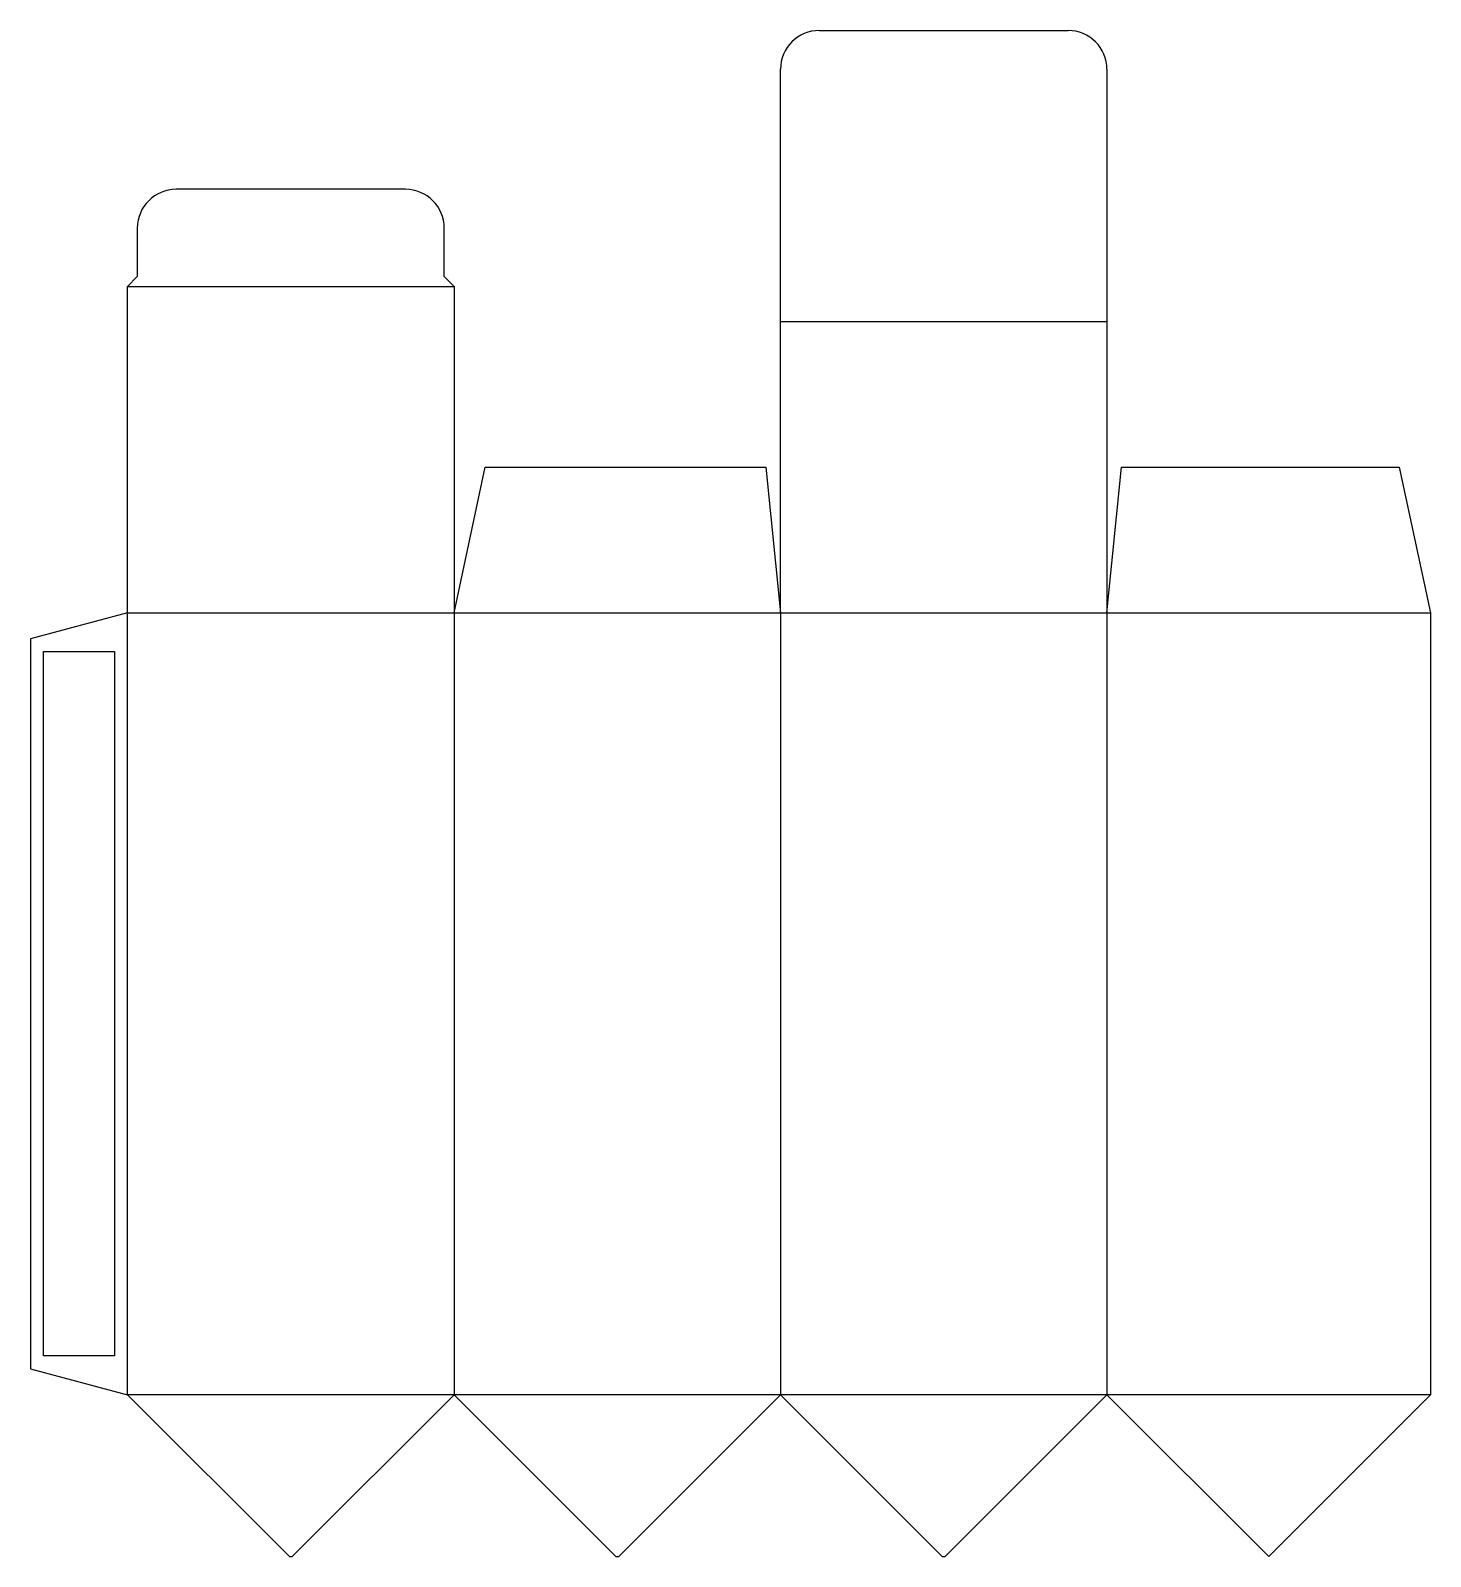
# Model space of a CAD drawing. Header units: millimetres. Extents: x 0 to 216, y 0 to 236.
import ezdxf

# ---------------------------------------------------------------- set-up
doc = ezdxf.new("R2010")
doc.units = ezdxf.units.MM
for name, color, linetype in [('CREASE', 5, 'CONTINUOUS'), ('CUT', 1, 'CONTINUOUS'), ('GLUE', 2, 'CONTINUOUS')]:
    doc.layers.add(name, color=color, linetype=linetype)

msp = doc.modelspace()

# ---------------------------------------------------------------- linework, layer by layer
at = {"layer": 'CREASE'}
for p, q in [((15, 196.35), (65.45, 196.35)), ((115.9, 190.9), (166.35, 190.9)), ((15, 25), (15, 145.9)), ((15, 145.9), (65.45, 145.9)), ((65.45, 145.9), (65.45, 25)), ((65.45, 145.9), (115.9, 145.9)), ((115.9, 145.9), (115.9, 25)), ((115.9, 145.9), (166.35, 145.9)), ((166.35, 145.9), (166.35, 25)), ((166.35, 145.9), (216.35, 145.9)), ((65.45, 25), (15, 25)), ((115.9, 25), (65.45, 25)), ((166.35, 25), (115.9, 25)), ((216.35, 25), (166.35, 25))]:
    msp.add_line(p, q, dxfattribs=at)
at = {"layer": 'CUT'}
for p, q in [((121.9, 235.9), (160.35, 235.9)), ((115.9, 190.9), (115.9, 229.9)), ((166.35, 229.9), (166.35, 190.9)), ((57.95, 211.35), (22.5, 211.35)), ((16.5, 205.35), (16.5, 197.85)), ((63.95, 197.85), (63.95, 205.35)), ((16.5, 197.85), (15, 196.35)), ((15, 145.9), (15, 196.35)), ((65.45, 196.35), (63.95, 197.85)), ((65.45, 196.35), (65.45, 145.9)), ((115.9, 145.9), (115.9, 190.9)), ((166.35, 190.9), (166.35, 145.9)), ((65.45, 145.9), (70.275, 168.4)), ((70.275, 168.4), (113.65, 168.4)), ((113.65, 168.4), (115.9, 145.9)), ((166.35, 145.9), (168.6, 168.4)), ((168.6, 168.4), (211.525, 168.4)), ((211.525, 168.4), (216.35, 145.9)), ((15, 145.9), (0, 141.881)), ((216.35, 145.9), (216.35, 25)), ((0, 141.881), (0, 29.019)), ((0, 29.019), (15, 25)), ((15, 25), (40, 0)), ((40.45, 0), (65.45, 25)), ((65.45, 25), (90.45, 0)), ((90.9, 0), (115.9, 25)), ((115.9, 25), (140.9, 0)), ((141.35, 0), (166.35, 25)), ((166.35, 25), (191.35, 0)), ((191.35, 0), (216.35, 25)), ((40, 0), (40.45, 0)), ((90.45, 0), (90.9, 0)), ((140.9, 0), (141.35, 0))]:
    msp.add_line(p, q, dxfattribs=at)
for centre, start, end in [((121.9, 229.9), 90, 180), ((160.35, 229.9), 0, 90), ((22.5, 205.35), 90, 180), ((57.95, 205.35), 0, 90)]:
    msp.add_arc(centre, 6, start, end, dxfattribs=at)
at = {"layer": 'GLUE'}
for p, q in [((2, 139.881), (13, 139.881)), ((2, 31.019), (2, 139.881)), ((13, 139.881), (13, 31.019)), ((13, 31.019), (2, 31.019))]:
    msp.add_line(p, q, dxfattribs=at)

doc.saveas('drawing.dxf')
